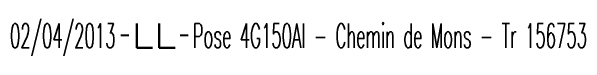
# Model space of a CAD drawing. Header units: millimetres. Extents: x 120011 to 120991, y 132511 to 133000.
# Drawn here: x 120010.72 to 120046.37, y 132987.72 to 132990.01 of the extents above; entities that cross this region are included whole.
import ezdxf
from ezdxf.enums import TextEntityAlignment as Align

# ---------------------------------------------------------------- set-up
doc = ezdxf.new("R2010")
doc.units = ezdxf.units.MM
doc.layers.get('0').update_dxf_attribs({"linetype": 'CONTINUOUS'})
doc.layers.add('B_110', color=1, linetype='CONTINUOUS')
doc.styles.get("Standard").update_dxf_attribs({"font": 'romans.shx', "width": 0.85})

# ---------------------------------------------------------------- blocks, each defined once
blk = doc.blocks.new('GIS_MODF')
at = {"color": 0, "linetype": 'Continuous', "flags": 128}
for points in [[(-2.176, -0.014), (-1.676, -0.014)], [(1.519, -0.014), (2.019, -0.014)]]:
    blk.add_lwpolyline(points, dxfattribs=at)
at = {"color": 0, "linetype": 'Continuous', "width": 0.5}
blk.add_attdef('DATE', text='', height=1.5, dxfattribs=at).set_placement((-2.502, -0.798), align=Align.RIGHT)
at = {"color": 0, "linetype": 'Continuous', "width": 1.771291}
blk.add_attdef('USER', text='', height=1.5, dxfattribs=at).set_placement((-1.507, -0.798), (1.276, -0.798), align=Align.FIT)
at = {"color": 0, "linetype": 'Continuous', "width": 0.5}
blk.add_attdef('DESC', (2.289, -0.798), '', height=1.5, dxfattribs=at)

msp = doc.modelspace()

# ---------------------------------------------------------------- block references
at = {"layer": 'B_110', "linetype": 'Continuous'}
ref = msp.add_blockref('GIS_MODF', (120019.681, 132989.023), dxfattribs=at)
ref.add_attrib('DATE', '02/04/2013', dxfattribs={"layer": '0', "color": 0, "linetype": 'Continuous', "height": 1.5, "width": 0.5}).set_placement((120017.179, 132988.225), align=Align.RIGHT)
ref.add_attrib('USER', 'LL', dxfattribs={"layer": '0', "color": 0, "linetype": 'Continuous', "height": 1.5, "width": 1.180861}).set_placement((120018.174, 132988.225), (120020.957, 132988.225), align=Align.FIT)
ref.add_attrib('DESC', 'Pose 4G150Al - Chemin de Mons - Tr 156753', (120021.969, 132988.225), dxfattribs={"layer": '0', "color": 0, "linetype": 'Continuous', "height": 1.5, "width": 0.5})

doc.saveas('drawing.dxf')
